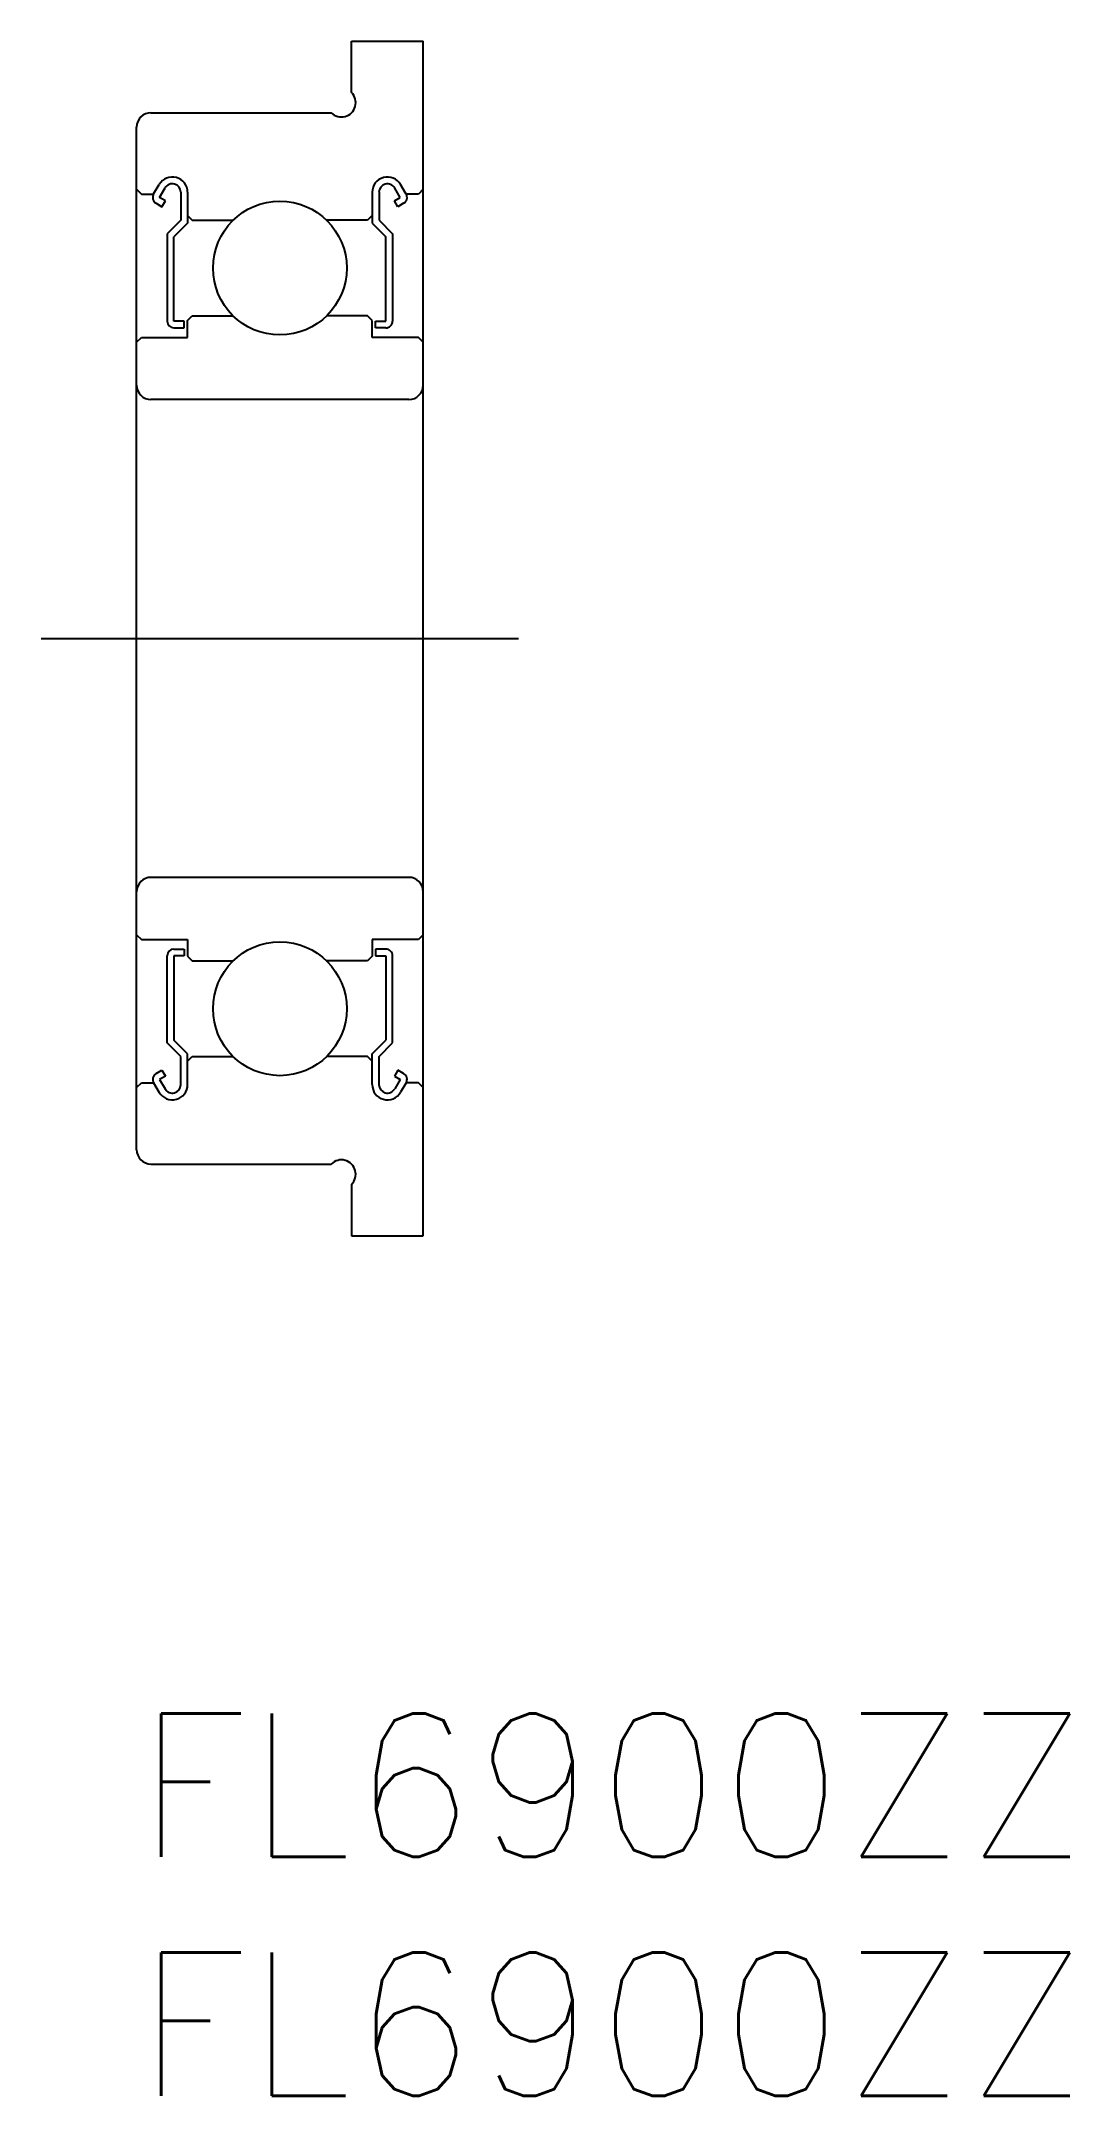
# Model space of a CAD drawing. Extents: x -2 to 19.5, y -8 to 35.
import ezdxf

# ---------------------------------------------------------------- set-up
doc = ezdxf.new("R2010")
doc.units = 0
doc.header["$LTSCALE"] = 0.5
doc.linetypes.add('CENTER', pattern=[50.8, 31.75, -6.35, 6.35, -6.35])
doc.layers.get('0').update_dxf_attribs({"linetype": 'CONTINUOUS'})
for name, color, linetype in [('MSM_CENTER', 1, 'CENTER'), ('MSM_CONTINUOUS', 7, 'CONTINUOUS'), ('MSM_PART_NUMBER', 7, 'CONTINUOUS')]:
    doc.layers.add(name, color=color, linetype=linetype)
doc.styles.get("Standard").update_dxf_attribs({"font": 'txt.shx', "height": 3, "bigfont": 'bigfont.shx'})

# ---------------------------------------------------------------- blocks, each defined once
blk = doc.blocks.new('*U2')
at = {"layer": 'MSM_PART_NUMBER'}
blk.add_text('FL6900ZZ', height=3, dxfattribs=at).set_placement((0, -3))
blk = doc.blocks.new('*U3')
at = {"layer": 'MSM_PART_NUMBER'}
blk.add_text('FL6900ZZ', height=3, dxfattribs=at).set_placement((0, -8))

msp = doc.modelspace()

# ---------------------------------------------------------------- linework, layer by layer
msp.add_line((6, 22.5), (6, 22.5))
at = {"layer": 'MSM_CENTER'}
msp.add_line((-2, 22.5), (8, 22.5), dxfattribs=at)
at = {"layer": 'MSM_CONTINUOUS'}
for p, q in [((4.5, 33.924), (4.5, 35)), ((4.5, 35), (6, 35)), ((6, 10), (6, 35)), ((0, 11.8), (0, 33.2)), ((0.3, 33.5), (4.076, 33.5)), ((4.5, 33.5), (4.5, 33.5)), ((0, 31.9), (0.1, 31.8)), ((0.356, 31.801), (0.473, 31.999)), ((0.479, 31.729), (0.596, 31.926)), ((0.924, 31.837), (0.924, 31.25)), ((1.067, 31.837), (1.067, 31.191)), ((4.933, 31.837), (4.933, 31.191)), ((5.076, 31.837), (5.076, 31.25)), ((5.521, 31.729), (5.405, 31.925)), ((5.644, 31.8), (5.528, 31.996)), ((6, 31.9), (5.9, 31.8)), ((0.1, 31.8), (0.356, 31.8)), ((0.408, 31.606), (0.531, 31.535)), ((0.602, 31.658), (0.479, 31.729)), ((0.531, 31.535), (0.602, 31.658)), ((5.398, 31.658), (5.521, 31.729)), ((5.469, 31.535), (5.398, 31.658)), ((5.592, 31.606), (5.469, 31.535)), ((5.9, 31.8), (5.644, 31.8)), ((0.924, 31.25), (0.64, 30.966)), ((0.64, 30.966), (0.64, 29.142)), ((1.067, 31.191), (0.782, 30.907)), ((1.067, 31.35), (1.167, 31.25)), ((1.167, 31.25), (2.02, 31.25)), ((4.833, 31.25), (3.98, 31.25)), ((4.933, 31.35), (4.833, 31.25)), ((4.933, 31.191), (5.218, 30.907)), ((5.076, 31.25), (5.36, 30.966)), ((5.36, 30.966), (5.36, 29.142)), ((0.782, 29.142), (0.782, 30.907)), ((5.218, 29.142), (5.218, 30.907)), ((1.067, 29.15), (1.167, 29.25)), ((1.167, 29.25), (2.02, 29.25)), ((4.833, 29.25), (3.98, 29.25)), ((4.933, 29.15), (4.833, 29.25)), ((0.996, 29.142), (0.782, 29.142)), ((0.782, 29), (0.996, 29)), ((0.996, 29), (0.996, 29.142)), ((1.067, 28.8), (1.067, 29.15)), ((4.933, 28.8), (4.933, 29.15)), ((5.004, 29), (5.004, 29.142)), ((5.004, 29.142), (5.218, 29.142)), ((5.218, 29), (5.004, 29)), ((0, 28.7), (0.1, 28.8)), ((0.1, 28.8), (1.067, 28.8)), ((5.9, 28.8), (4.933, 28.8)), ((6, 28.7), (5.9, 28.8)), ((5.7, 27.5), (0.3, 27.5)), ((5.7, 17.5), (0.3, 17.5)), ((0, 16.3), (0.1, 16.2)), ((0.1, 16.2), (1.067, 16.2)), ((0.782, 16), (0.996, 16)), ((0.996, 16), (0.996, 15.858)), ((1.067, 16.2), (1.067, 15.85)), ((5.9, 16.2), (4.933, 16.2)), ((4.933, 16.2), (4.933, 15.85)), ((5.004, 16), (5.004, 15.858)), ((5.218, 16), (5.004, 16)), ((6, 16.3), (5.9, 16.2)), ((0.64, 14.034), (0.64, 15.858)), ((0.782, 15.858), (0.782, 14.093)), ((0.996, 15.858), (0.782, 15.858)), ((1.067, 15.85), (1.167, 15.75)), ((1.167, 15.75), (2.02, 15.75)), ((4.833, 15.75), (3.98, 15.75)), ((4.933, 15.85), (4.833, 15.75)), ((5.004, 15.858), (5.218, 15.858)), ((5.218, 15.858), (5.218, 14.093)), ((5.36, 14.034), (5.36, 15.858)), ((0.924, 13.75), (0.64, 14.034)), ((1.067, 13.809), (0.782, 14.093)), ((1.067, 13.163), (1.067, 13.809)), ((4.933, 13.809), (5.218, 14.093)), ((4.933, 13.163), (4.933, 13.809)), ((5.076, 13.75), (5.36, 14.034)), ((0.408, 13.394), (0.531, 13.465)), ((0.602, 13.342), (0.479, 13.271)), ((0.531, 13.465), (0.602, 13.342)), ((0.924, 13.163), (0.924, 13.75)), ((1.067, 13.65), (1.167, 13.75)), ((1.167, 13.75), (2.02, 13.75)), ((4.833, 13.75), (3.98, 13.75)), ((4.933, 13.65), (4.833, 13.75)), ((5.076, 13.163), (5.076, 13.75)), ((5.469, 13.465), (5.398, 13.342)), ((5.398, 13.342), (5.521, 13.271)), ((5.592, 13.394), (5.469, 13.465)), ((0, 13.1), (0.1, 13.2)), ((0.1, 13.2), (0.356, 13.2)), ((0.356, 13.199), (0.473, 13.001)), ((0.479, 13.271), (0.596, 13.074)), ((5.521, 13.271), (5.405, 13.075)), ((5.644, 13.2), (5.528, 13.004)), ((5.9, 13.2), (5.644, 13.2)), ((6, 13.1), (5.9, 13.2)), ((0.3, 11.5), (4.076, 11.5)), ((4.5, 11.5), (4.5, 11.5)), ((4.5, 11.076), (4.5, 10)), ((4.5, 10), (6, 10))]:
    msp.add_line(p, q, dxfattribs=at)
for centre in [(3, 30.25), (3, 14.75)]:
    msp.add_circle(centre, 1.4, dxfattribs=at)
for centre, radius, start, end in [((4.288, 33.712), 0.3, 224.9995, 45.0005), ((0.3, 33.2), 0.3, 90, 180), ((0.748, 31.837), 0.319, 0, 149.3803), ((0.748, 31.837), 0.177, 0, 149.3803), ((5.252, 31.837), 0.319, 30, 180), ((5.252, 31.837), 0.177, 30.0001, 180), ((0.479, 31.729), 0.142, 149.3803, 239.9973), ((5.521, 31.729), 0.142, 299.9998, 30.0002), ((0.782, 29.142), 0.142, 180, 270), ((5.218, 29.142), 0.142, 269.9998, 0), ((0.3, 27.8), 0.3, 180, 270), ((5.7, 27.8), 0.3, 270, 0), ((0.3, 17.2), 0.3, 90, 180), ((5.7, 17.2), 0.3, 0, 90), ((0.782, 15.858), 0.142, 90, 180), ((5.218, 15.858), 0.142, 0, 90.0002), ((0.479, 13.271), 0.142, 120.0027, 210.6197), ((5.521, 13.271), 0.142, 329.9998, 60.0002), ((0.748, 13.163), 0.319, 210.6197, 0), ((0.748, 13.163), 0.177, 210.6197, 0), ((5.252, 13.163), 0.319, 180, 330), ((5.252, 13.163), 0.177, 180.0001, 329.9999), ((0.3, 11.8), 0.3, 180, 270), ((4.288, 11.288), 0.3, 314.9995, 135.0005)]:
    msp.add_arc(centre, radius, start, end, dxfattribs=at)

# ---------------------------------------------------------------- block references
for name in ['*U2', '*U3']:
    msp.add_blockref(name, (0, 0), dxfattribs=at)

doc.saveas('drawing.dxf')
